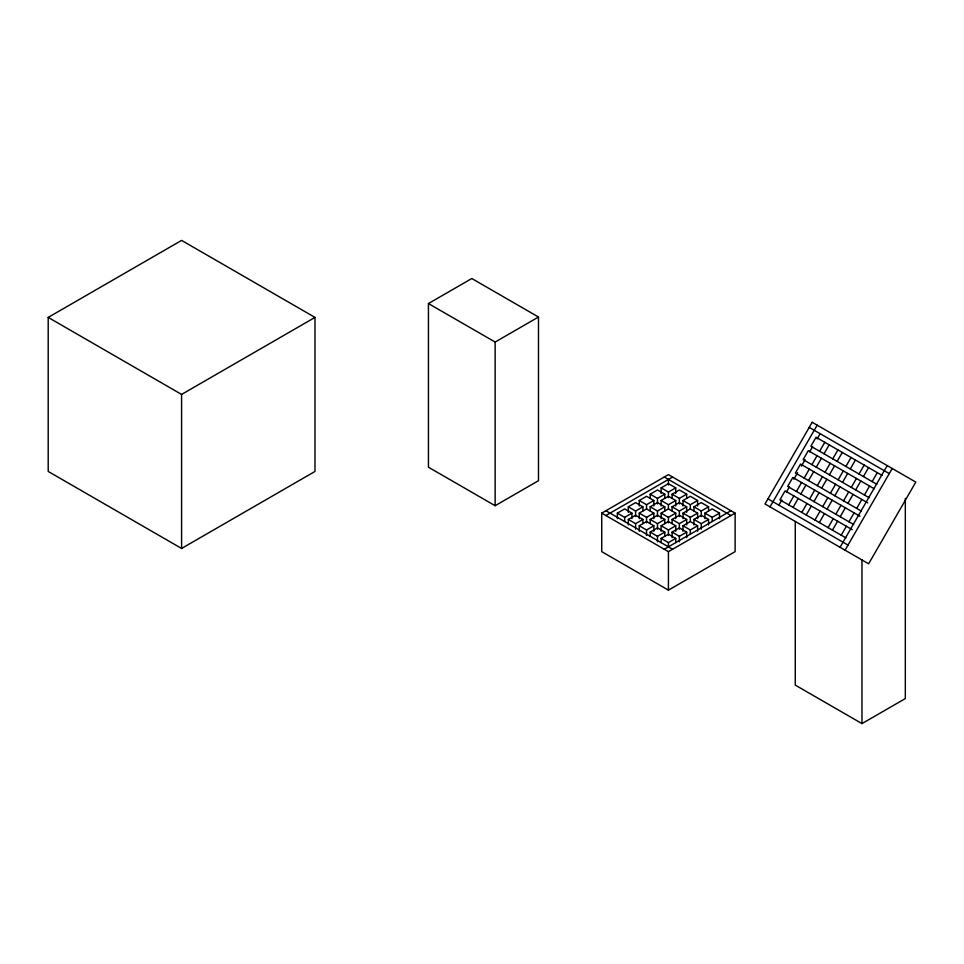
<?xml version="1.0" encoding="UTF-8"?>
<svg xmlns="http://www.w3.org/2000/svg" width="964" height="964" viewBox="0 0 964 964"><rect width="100%" height="100%" fill="white"/><g stroke="black" fill="none" stroke-linecap="round" stroke-linejoin="round"><path stroke-width="1.45" d="M770.019 506.859L817.183 425.172M778.864 505.16L781.864 499.967M786.371 492.158L789.371 486.965M793.866 479.168L797.626 472.673M801.373 466.178L805.121 459.671M809.627 451.875L812.628 446.681M817.135 438.885L820.135 433.68M788.685 504.871L793.842 495.93M796.421 491.471L801.578 482.53M804.157 478.072L809.314 469.131M811.893 464.66L817.05 455.731M819.629 451.26L824.786 442.331M793.059 507.401L798.216 498.46M800.795 493.99L805.952 485.061M808.531 480.59L813.688 471.661M816.267 467.191L821.424 458.262M824.003 453.791L829.161 444.85M801.807 512.45L806.964 503.521M809.555 499.051L814.713 490.11M817.291 485.651L822.449 476.71M825.027 472.252L830.185 463.31M832.763 458.84L837.921 449.911M806.193 514.981L811.351 506.04M813.929 501.581L819.087 492.64M821.665 488.17L826.823 479.241M829.401 474.77L834.559 465.841M837.138 461.37L842.295 452.441M814.942 520.03L820.099 511.101M822.678 506.63L827.835 497.701M830.414 493.231L835.571 484.289M838.15 479.831L843.319 470.89M845.898 466.419L851.055 457.49M819.316 522.56L824.473 513.619M827.052 509.161L832.221 500.22M834.8 495.761L839.957 486.82M842.536 482.349L847.693 473.42M850.272 468.95L855.43 460.021M828.076 527.609L833.233 518.68M835.812 514.21L840.97 505.281M843.548 500.81L848.706 491.881M851.284 487.41L856.442 478.469M859.02 474.011L864.178 465.07M832.45 530.14L837.608 521.211M840.186 516.74L845.344 507.799M847.922 503.341L853.08 494.399M855.658 489.941L860.816 481M863.407 476.529L868.564 467.6M841.211 535.189L846.368 526.26M848.947 521.789L854.104 512.86M856.683 508.389L861.84 499.46M864.419 494.99L869.576 486.049M872.155 481.59L877.312 472.649M840.054 547.299L887.217 465.612M845.054 550.179L892.218 468.492M48.2 317.409L181.594 240.398L314.987 317.409L314.987 471.444L181.594 548.456L48.2 471.444L48.2 317.409L181.594 394.421L314.987 317.409M428.438 303.552L471.794 278.524L538.49 317.023L538.49 480.687L495.135 505.714L428.438 467.203L428.438 303.552L495.135 342.051L538.49 317.023M601.729 513.137L668.426 474.625L735.122 513.137L735.122 551.637L668.426 590.149L601.729 551.637L601.729 513.137L668.426 551.637L735.122 513.137M605.898 515.535L672.595 477.035M617.358 518.632L617.358 513.137L624.66 508.92L631.95 513.137L631.95 518.632M628.311 512.318L628.311 506.811L635.601 502.606L642.892 506.811L642.892 510.944M639.253 506.004L639.253 500.497L646.543 496.291L653.833 500.497L653.833 506.004M650.194 498.304L650.194 494.183L657.484 489.965L664.774 494.183L664.774 498.304M661.135 493.363L661.135 487.868L668.426 483.651L675.728 487.868L675.728 493.363M617.358 513.137L624.66 517.343L631.95 513.137M628.311 506.811L635.601 511.028L642.892 506.811M639.253 500.497L646.543 504.714L653.833 500.497M650.194 494.183L657.484 498.388L664.774 494.183M661.135 487.868L668.426 492.074L675.728 487.868M628.311 524.946L628.311 519.451L635.601 515.234L642.892 519.451L642.892 523.572M639.253 518.632L639.253 513.137L646.543 508.92L653.833 513.137L653.833 518.632M650.194 510.944L650.194 506.811L657.484 502.606L664.774 506.811L664.774 510.944M661.135 506.004L661.135 500.497L668.426 496.291L675.728 500.497L675.728 506.004M672.077 498.304L672.077 494.183L679.367 489.965L686.669 494.183L686.669 498.304M628.311 519.451L635.601 523.657L642.892 519.451M639.253 513.137L646.543 517.343L653.833 513.137M650.194 506.811L657.484 511.028L664.774 506.811M661.135 500.497L668.426 504.714L675.728 500.497M672.077 494.183L679.367 498.388L686.669 494.183M639.253 531.272L639.253 525.766L646.543 521.56L653.833 525.766L653.833 531.272M650.194 523.572L650.194 519.451L657.484 515.234L664.774 519.451L664.774 523.572M661.135 518.632L661.135 513.137L668.426 508.92L675.728 513.137L675.728 518.632M672.077 510.944L672.077 506.811L679.367 502.606L686.669 506.811L686.669 512.318M683.018 506.004L683.018 500.497L690.308 496.291L697.611 500.497L697.611 506.004M639.253 525.766L646.543 529.983L653.833 525.766M650.194 519.451L657.484 523.657L664.774 519.451M661.135 513.137L668.426 517.343L675.728 513.137M672.077 506.811L679.367 511.028L686.669 506.811M683.018 500.497L690.308 504.714L697.611 500.497M650.194 536.213L650.194 532.092L657.484 527.874L664.774 532.092L664.774 536.213M661.135 531.272L661.135 525.766L668.426 521.56L675.728 525.766L675.728 531.272M672.077 523.572L672.077 519.451L679.367 515.234L686.669 519.451L686.669 524.946M683.018 518.632L683.018 513.137L690.308 508.92L697.611 513.137L697.611 518.632M693.96 510.944L693.96 506.811L701.25 502.606L708.552 506.811L708.552 510.944M650.194 532.092L657.484 536.297L664.774 532.092M661.135 525.766L668.426 529.983L675.728 525.766M672.077 519.451L679.367 523.657L686.669 519.451M683.018 513.137L690.308 517.343L697.611 513.137M693.96 506.811L701.25 511.028L708.552 506.811M661.135 542.527L661.135 538.406L668.426 534.189L675.728 538.406L675.728 542.527M672.077 537.587L672.077 532.092L679.367 527.874L686.669 532.092L686.669 537.587M683.018 531.272L683.018 525.766L690.308 521.56L697.611 525.766L697.611 531.272M693.96 524.946L693.96 519.451L701.25 515.234L708.552 519.451L708.552 524.946M704.901 518.632L704.901 513.137L712.203 508.92L719.493 513.137L719.493 518.632M661.135 538.406L668.426 542.612L675.728 538.406M672.077 532.092L679.367 536.297L686.669 532.092M683.018 525.766L690.308 529.983L697.611 525.766M693.96 519.451L701.25 523.657L708.552 519.451M704.901 513.137L712.203 517.343L719.493 513.137M664.256 549.239L730.953 510.727M795.276 521.44L795.276 685.103L861.973 723.603L905.317 698.575L905.317 498.4M809.23 427.389L889.266 473.601M882.024 475.373L816.038 437.27L810.881 446.212L876.866 484.314M874.288 488.772L808.302 450.682L803.145 459.611L869.13 497.713M867.733 502.859L800.566 464.082L795.396 473.011L861.394 511.113M859.996 516.258L792.818 477.481L787.66 486.41L853.658 524.512M852.26 529.658L785.082 490.881L779.924 499.81L845.922 537.912M767.971 498.87L848.007 545.082M664.256 477.035L730.953 515.535M605.898 510.727L672.595 549.239M861.973 559.951L861.973 723.603M712.203 517.343L712.203 521.476M701.25 511.028L701.25 516.523M701.25 523.657L701.25 529.164M690.308 504.714L690.308 508.835M690.308 517.343L690.308 521.476M690.308 529.983L690.308 534.104M679.367 498.388L679.367 503.895M679.367 511.028L679.367 516.523M679.367 523.657L679.367 529.164M679.367 536.297L679.367 541.804M668.426 479.445L668.426 484.94M668.426 492.074L668.426 497.581M668.426 504.714L668.426 508.835M668.426 517.343L668.426 522.85M668.426 529.983L668.426 535.478M668.426 542.612L668.426 546.745M668.426 551.637L668.426 590.149M657.484 498.388L657.484 503.895M657.484 511.028L657.484 516.523M657.484 523.657L657.484 529.164M657.484 536.297L657.484 541.804M646.543 504.714L646.543 508.835M646.543 517.343L646.543 522.85M646.543 529.983L646.543 535.478M635.601 511.028L635.601 516.523M635.601 523.657L635.601 529.164M624.66 517.343L624.66 521.476M495.135 342.051L495.135 505.714M181.594 394.421L181.594 548.456M812.182 422.292L765.018 503.979L868.636 563.795L915.8 482.108L812.182 422.292"/></g></svg>
